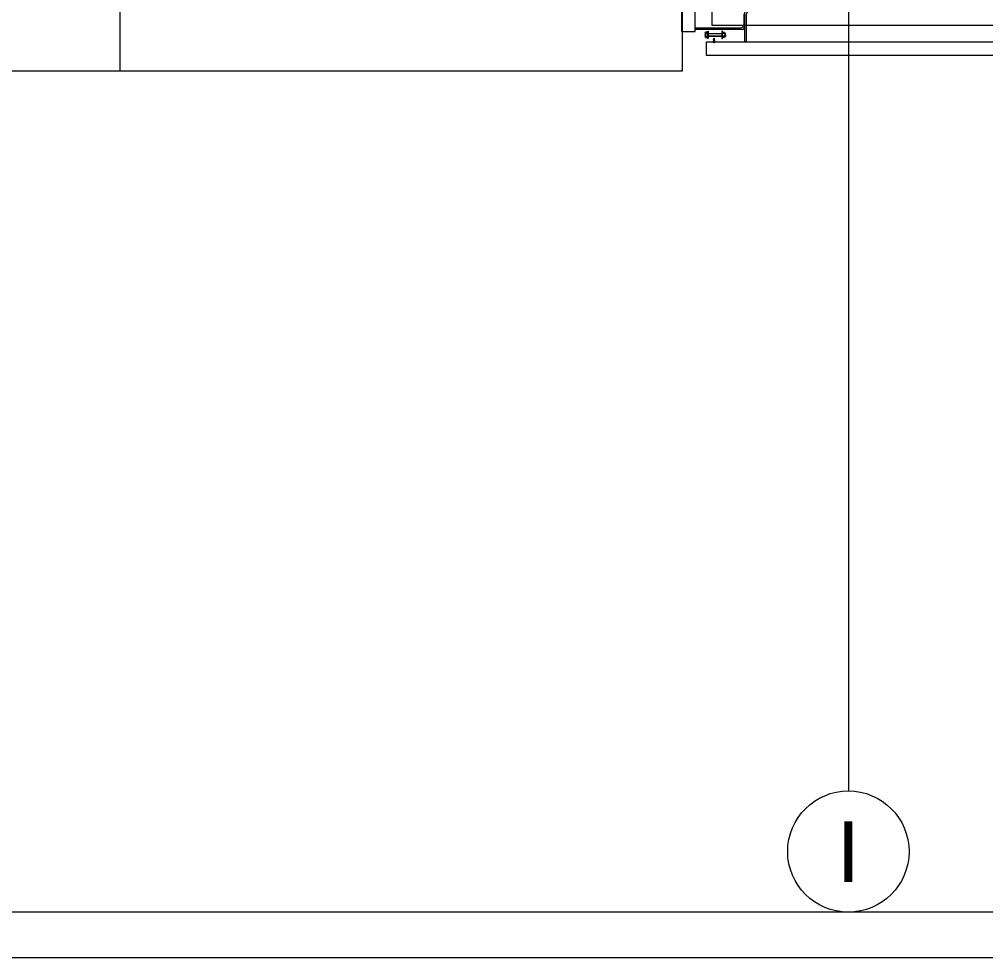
# Model space of a CAD drawing. Extents: x -1439 to 34962, y -872 to 8330.
# Drawn here: x 16567.6 to 16886.1, y 0 to 309.5 of the extents above; entities that cross this region are included whole.
import ezdxf
from ezdxf.enums import TextEntityAlignment as Align

# ---------------------------------------------------------------- set-up
doc = ezdxf.new("R2010")
doc.units = 0
doc.layers.get('0').update_dxf_attribs({"color": 9, "lineweight": 9})
for name, color, linetype, lineweight in [('06B', 9, 'Continuous', 9), ('06D', 9, 'Continuous', 9), ('10', 9, 'Continuous', 9), ('10A', 9, 'Continuous', 9), ('24', 9, 'Continuous', 9), ('40A', 9, 'Continuous', 9)]:
    doc.layers.add(name, color=color, linetype=linetype, lineweight=lineweight)
doc.styles.add('Arial', font='arial.ttf', dxfattribs={"height": 2.5})

# ---------------------------------------------------------------- blocks, each defined once
blk = doc.blocks.new('cxvxv')
for p, q in [((-21988.4, 8560.98, 0), (-21988.4, 8560.32, 0)), ((-21988.4, 8560.32, 0), (-21986.64, 8560.32, 0)), ((-21986.86, 8561.07, 0), (-21988.18, 8561.07, 0)), ((-21988.02, 8561.25, 0), (-21987.03, 8561.3, 0)), ((-21988.02, 8561.25, 0), (-21988, 8561.26, 0)), ((-21988, 8561.23, 0), (-21988.02, 8561.25, 0)), ((-21988.02, 8561.13, 0), (-21987.03, 8561.19, 0)), ((-21988.02, 8561.13, 0), (-21988, 8561.14, 0)), ((-21988, 8561.11, 0), (-21988.02, 8561.13, 0)), ((-21988.02, 8560.32, 0), (-21987.02, 8560.32, 0)), ((-21988.02, 8560.28, 0), (-21988.02, 8560.32, 0)), ((-21988.02, 8560.11, 0), (-21988.02, 8555.61, 0)), ((-21988, 8561.3, 0), (-21987.94, 8561.35, 0)), ((-21988, 8561.26, 0), (-21988, 8561.3, 0)), ((-21988, 8561.14, 0), (-21988, 8561.23, 0)), ((-21988, 8561.07, 0), (-21988, 8561.11, 0)), ((-21987.96, 8560.98, 0), (-21987.96, 8560.32, 0)), ((-21987.54, 8561.35, 0), (-21987.94, 8561.35, 0)), ((-21987.7, 8561.05, 0), (-21987.7, 8561.08, 0)), ((-21987.7, 8561.07, 0), (-21987.7, 8561.07, 0)), ((-21987.54, 8561.35, 0), (-21987.1, 8561.35, 0)), ((-21987.03, 8561.3, 0), (-21987.1, 8561.35, 0)), ((-21987.08, 8560.64, 0), (-21987.08, 8560.98, 0)), ((-21987.08, 8560.64, 0), (-21987.08, 8560.32, 0)), ((-21987.06, 8560.32, 0), (-21987.06, 8560.28, 0)), ((-21987.06, 8555.61, 0), (-21987.06, 8560.11, 0)), ((-21987.05, 8561.32, 0), (-21987.03, 8561.3, 0)), ((-21987.03, 8561.3, 0), (-21987.05, 8561.28, 0)), ((-21987.03, 8561.3, 0), (-21987.05, 8561.29, 0)), ((-21987.05, 8561.28, 0), (-21987.05, 8561.2, 0)), ((-21987.05, 8561.2, 0), (-21987.03, 8561.19, 0)), ((-21987.03, 8561.19, 0), (-21987.05, 8561.17, 0)), ((-21987.05, 8561.17, 0), (-21987.05, 8561.08, 0)), ((-21987.05, 8561.08, 0), (-21987.03, 8561.07, 0)), ((-21987.02, 8560.32, 0), (-21987.02, 8560.28, 0)), ((-21987.02, 8555.61, 0), (-21987.02, 8560.11, 0)), ((-21986.64, 8560.32, 0), (-21986.64, 8560.98, 0)), ((-21988.4, 8555.4, 0), (-21986.64, 8555.4, 0)), ((-21988.4, 8554.74, 0), (-21988.4, 8555.4, 0)), ((-21986.86, 8554.65, 0), (-21988.17, 8554.65, 0)), ((-21988.02, 8555.44, 0), (-21988.02, 8555.4, 0)), ((-21988.02, 8555.4, 0), (-21987.02, 8555.4, 0)), ((-21987.96, 8554.74, 0), (-21987.96, 8555.4, 0)), ((-21987.08, 8555.08, 0), (-21987.08, 8555.4, 0)), ((-21987.08, 8555.08, 0), (-21987.08, 8554.74, 0)), ((-21987.06, 8555.4, 0), (-21987.06, 8555.44, 0)), ((-21987.02, 8555.4, 0), (-21987.02, 8555.44, 0)), ((-21986.64, 8555.4, 0), (-21986.64, 8554.74, 0))]:
    blk.add_line(p, q)
at = {"elevation": 0}
for points in [[(-21986.3, 8560.11), (-21988.7, 8560.11), (-21988.7, 8560.28), (-21986.3, 8560.28)], [(-21986.3, 8555.61), (-21988.7, 8555.61), (-21988.7, 8555.44), (-21986.3, 8555.44)]]:
    blk.add_lwpolyline(points, close=True, dxfattribs=at)
for points in [[(-21987.98, 8560.28), (-21987.98, 8560.32)], [(-21987.98, 8560.11), (-21987.98, 8555.61)], [(-21987.98, 8555.44), (-21987.98, 8555.4)]]:
    blk.add_lwpolyline(points, dxfattribs=at)
for centre, radius, start, end in [((-21988.18, 8560.75, 0), 0.315, 45.8497, 134.1503), ((-21987.52, 8559.95, 0), 1.12, 66.8701, 113.1299), ((-21987.52, 8559.95, 0), 1.12, 66.8701, 113.1299), ((-21986.86, 8560.76, 0), 0.313, 45.449, 134.551), ((-21988.18, 8554.97, 0), 0.315, 225.8497, 314.1503), ((-21987.52, 8555.77, 0), 1.12, 246.8701, 293.1299), ((-21987.52, 8555.77, 0), 1.12, 246.8701, 293.1299), ((-21986.86, 8554.96, 0), 0.313, 225.449, 314.551)]:
    blk.add_arc(centre, radius, start, end)
blk = doc.blocks.new('VIDA')
for p, q in [((-18072, 6523.9), (-18071.9, 6524)), ((-18071.9, 6523.8), (-18072, 6523.9)), ((-18071.9, 6524), (-18070.1, 6524.7)), ((-18069.6, 6522.9), (-18071.9, 6523.8)), ((-18069.7, 6524.9), (-18070.6, 6523.2)), ((-18070.6, 6523.2), (-18070.1, 6524.7)), ((-18070.1, 6524.7), (-18069.9, 6525.1)), ((-18069.9, 6525.1), (-18070.1, 6524.1)), ((-18070.1, 6524.1), (-18070, 6524.3)), ((-18070, 6524.3), (-18069.8, 6525.1)), ((-18069.9, 6525.1), (-18069.8, 6525.1)), ((-18069.8, 6525.1), (-18069.7, 6524.9)), ((-18069.7, 6524.9), (-18069.3, 6525)), ((-18069.6, 6522.8), (-18069.1, 6525)), ((-18069.6, 6522.8), (-18069.6, 6522.9)), ((-18069.4, 6522.4), (-18069.6, 6522.8)), ((-18068.9, 6525.3), (-18069.4, 6522.4)), ((-18069.3, 6522.4), (-18069.4, 6522.4)), ((-18069.3, 6522.4), (-18068.9, 6525.3)), ((-18069.3, 6525), (-18069.1, 6525)), ((-18069.1, 6522.8), (-18069.3, 6522.4)), ((-18069.1, 6525), (-18068.9, 6525.3)), ((-18068.7, 6522.8), (-18069.1, 6522.8)), ((-18068.9, 6525.3), (-18068.9, 6525.3)), ((-18068.9, 6525.3), (-18068.7, 6525)), ((-18068.7, 6522.8), (-18068.2, 6525)), ((-18068.7, 6525), (-18068.2, 6525)), ((-18068.5, 6522.4), (-18068.7, 6522.8)), ((-18068, 6525.3), (-18068.5, 6522.4)), ((-18068.4, 6522.4), (-18068.5, 6522.4)), ((-18068.4, 6522.4), (-18067.9, 6525.3)), ((-18068.2, 6522.8), (-18068.4, 6522.4)), ((-18068.2, 6522.8), (-18068.4, 6522.4)), ((-18068.2, 6525), (-18068, 6525.3)), ((-18067.7, 6525), (-18068.2, 6522.8)), ((-18067.7, 6522.8), (-18068.2, 6522.8)), ((-18067.9, 6525.3), (-18068, 6525.3)), ((-18067.9, 6525.3), (-18067.7, 6525)), ((-18067.7, 6522.8), (-18067.2, 6525)), ((-18067.7, 6525), (-18067.2, 6525)), ((-18067.5, 6522.4), (-18067.7, 6522.8)), ((-18067, 6525.3), (-18067.5, 6522.4)), ((-18067.4, 6522.4), (-18067.5, 6522.4)), ((-18067.4, 6522.4), (-18066.9, 6525.3)), ((-18067.2, 6522.8), (-18067.4, 6522.4)), ((-18067.2, 6522.8), (-18067.4, 6522.4)), ((-18067.2, 6525), (-18067, 6525.3)), ((-18066.7, 6525), (-18067.2, 6522.8)), ((-18066.7, 6522.8), (-18067.2, 6522.8)), ((-18066.9, 6525.3), (-18067, 6525.3)), ((-18066.9, 6525.3), (-18066.7, 6525)), ((-18066.3, 6525), (-18066.7, 6525)), ((-18066.7, 6522.8), (-18066.3, 6525)), ((-18066.5, 6522.4), (-18066.7, 6522.8)), ((-18066.1, 6525.3), (-18066.5, 6522.4)), ((-18066.5, 6522.4), (-18066, 6525.3)), ((-18066.3, 6522.8), (-18066.5, 6522.4)), ((-18066.3, 6522.8), (-18066.5, 6522.4)), ((-18066.5, 6522.4), (-18066.5, 6522.4)), ((-18066.3, 6525), (-18066.1, 6525.3)), ((-18065.8, 6525), (-18066.3, 6522.8)), ((-18066.3, 6522.8), (-18065.8, 6522.8)), ((-18066, 6525.3), (-18066.1, 6525.3)), ((-18066, 6525.3), (-18065.8, 6525)), ((-18065.8, 6522.8), (-18065.3, 6525)), ((-18065.8, 6525), (-18065.3, 6525)), ((-18065.6, 6522.4), (-18065.8, 6522.8)), ((-18065.1, 6525.3), (-18065.6, 6522.4)), ((-18065.5, 6522.4), (-18065.6, 6522.4)), ((-18065.5, 6522.4), (-18065, 6525.3)), ((-18065.3, 6522.8), (-18065.5, 6522.4)), ((-18065.3, 6522.8), (-18065.5, 6522.4)), ((-18065.3, 6525), (-18065.1, 6525.3)), ((-18064.8, 6525), (-18065.3, 6522.8)), ((-18064.8, 6522.8), (-18065.3, 6522.8)), ((-18065.1, 6525.3), (-18065, 6525.3)), ((-18065, 6525.3), (-18064.8, 6525)), ((-18064.8, 6525), (-18064.3, 6525)), ((-18064.8, 6522.8), (-18064.3, 6525)), ((-18064.6, 6522.4), (-18064.8, 6522.8)), ((-18064.1, 6525.3), (-18064.6, 6522.4)), ((-18064.5, 6522.4), (-18064.6, 6522.4)), ((-18064.5, 6522.4), (-18064, 6525.3)), ((-18064.3, 6522.8), (-18064.5, 6522.4)), ((-18064.3, 6522.8), (-18064.5, 6522.4)), ((-18064.3, 6525), (-18064.1, 6525.3)), ((-18063.8, 6525), (-18064.3, 6522.8)), ((-18063.8, 6522.8), (-18064.3, 6522.8)), ((-18064, 6525.3), (-18064.1, 6525.3)), ((-18064, 6525.3), (-18063.8, 6525)), ((-18063.8, 6522.8), (-18062, 6525)), ((-18062, 6525), (-18063.8, 6525)), ((-18063.6, 6522.4), (-18063.8, 6522.8)), ((-18063.6, 6522.4), (-18061.7, 6525.3)), ((-18061.8, 6525.3), (-18063.6, 6522.4)), ((-18062, 6522.8), (-18063.6, 6522.4)), ((-18062, 6522.8), (-18063.6, 6522.4)), ((-18063.6, 6522.4), (-18063.6, 6522.4)), ((-18061.5, 6525), (-18063.4, 6522.8)), ((-18063.4, 6522.8), (-18061.5, 6522.8)), ((-18061.7, 6525.3), (-18063.2, 6525.3)), ((-18062.7, 6522.4), (-18061.5, 6522.8)), ((-18062.6, 6522.4), (-18062.1, 6525.3)), ((-18062.4, 6522.8), (-18062.6, 6522.4)), ((-18062.4, 6522.8), (-18062.6, 6522.4)), ((-18062.6, 6522.4), (-18061.3, 6522.4)), ((-18062.4, 6525), (-18062.2, 6525.3)), ((-18061.5, 6525), (-18062.4, 6525)), ((-18061.5, 6522.8), (-18062.4, 6525)), ((-18061.9, 6525), (-18062.4, 6522.8)), ((-18061.9, 6522.8), (-18062.4, 6522.8)), ((-18062.2, 6525.3), (-18062.1, 6525.3)), ((-18062.2, 6525.3), (-18061.3, 6522.4)), ((-18062.1, 6525.3), (-18061.9, 6525)), ((-18062, 6525), (-18061.8, 6525.3)), ((-18061.9, 6525), (-18061.4, 6525)), ((-18061.9, 6522.8), (-18061.4, 6525)), ((-18061.7, 6522.4), (-18061.9, 6522.8)), ((-18061.2, 6525.3), (-18061.7, 6522.4)), ((-18061.7, 6525.3), (-18061.5, 6525)), ((-18061.6, 6522.4), (-18061.7, 6522.4)), ((-18061.6, 6522.4), (-18061.2, 6525.3)), ((-18061.4, 6522.8), (-18061.6, 6522.4)), ((-18061.4, 6522.8), (-18061.6, 6522.4)), ((-18061.4, 6525), (-18061.2, 6525.3)), ((-18061, 6525), (-18061.4, 6522.8)), ((-18060.9, 6522.8), (-18061.4, 6522.8)), ((-18061.2, 6525.3), (-18061, 6525)), ((-18061.2, 6525.3), (-18061.2, 6525.3)), ((-18061, 6525), (-18060.5, 6525)), ((-18060.9, 6522.8), (-18060.5, 6525)), ((-18060.7, 6522.4), (-18060.9, 6522.8)), ((-18060.7, 6522.4), (-18060.2, 6525.3)), ((-18060.3, 6525.3), (-18060.7, 6522.4)), ((-18060.5, 6522.8), (-18060.7, 6522.4)), ((-18060.5, 6522.8), (-18060.7, 6522.4)), ((-18060.7, 6522.4), (-18060.7, 6522.4)), ((-18060.5, 6525), (-18060.3, 6525.3)), ((-18060, 6525), (-18060.5, 6522.8)), ((-18060.5, 6522.8), (-18060, 6522.8)), ((-18060.3, 6525.3), (-18060.2, 6525.3)), ((-18060.2, 6525.3), (-18060, 6525)), ((-18060, 6525), (-18059.5, 6525)), ((-18060, 6522.8), (-18059.5, 6525)), ((-18059.8, 6522.4), (-18060, 6522.8)), ((-18059.3, 6525.3), (-18059.8, 6522.4)), ((-18059.7, 6522.4), (-18059.8, 6522.4)), ((-18059.7, 6522.4), (-18059.2, 6525.3)), ((-18059.5, 6522.8), (-18059.7, 6522.4)), ((-18059.5, 6522.8), (-18059.7, 6522.4)), ((-18059.5, 6525), (-18059.3, 6525.3)), ((-18059.2, 6524), (-18059.5, 6522.8)), ((-18059.5, 6522.8), (-18059.2, 6522.8)), ((-18059.3, 6525.3), (-18059.2, 6525.3)), ((-18058.1, 6526.6), (-18059.2, 6526.6)), ((-18059.2, 6521.2), (-18059.2, 6526.6)), ((-18058.1, 6521.2), (-18059.2, 6521.2))]:
    blk.add_line(p, q)
for points in [[(-18068.7, 6525), (-18069.1, 6522.8)], [(-18057.2, 6524.3), (-18057.5, 6524), (-18057.5, 6523.8), (-18057.2, 6523.5)]]:
    blk.add_lwpolyline(points)
for centre, start, end in [((-18062.4, 6523.6), 7.5095, 35.2427), ((-18062.4, 6524.2), 324.7573, 352.4905)]:
    blk.add_arc(centre, 5.21, start, end)
blk = doc.blocks.new('krt-harpusta1')
for points in [[(16786.22, 292.5), (16786.22, 337.5), (14425.84, 337.5), (14425.84, 1327.5), (16786.19, 1327.5), (16786.19, 1372.5), (14380.84, 1372.5), (14380.84, 292.5), (16786.22, 292.5)], [(16600.84, 292.5), (16600.84, 337.5)]]:
    blk.add_lwpolyline(points)
at = {"layer": '10', "xscale": -0.1000000000058208, "yscale": 0.1000000000058208, "zscale": 0.1000000000021828, "rotation": 89.9725710339926}
blk.add_blockref('VIDA', (17448.09, -1504.24), dxfattribs=at)
blk = doc.blocks.new('0_aks')
at = {"linetype": 'Continuous'}
blk.add_circle((0, 0), 2, dxfattribs=at)
at = {"style": 'Arial'}
blk.add_attdef('AKS', text='', height=2, dxfattribs=at).set_placement((0, 0), align=Align.MIDDLE_CENTER)
blk = doc.blocks.new('p-aks_vw')
at = {"layer": '24', "ltscale": 2}
blk.add_lwpolyline([(2440, 40), (2440, -257.5)], dxfattribs=at)
at = {"layer": '24', "xscale": 10, "yscale": 10, "zscale": 10}
blk.add_blockref('0_aks', (2440, -277.5), dxfattribs=at).add_auto_attribs({'AKS': 'I'})

msp = doc.modelspace()

# ---------------------------------------------------------------- linework, layer by layer
at = {"layer": '06D'}
msp.add_lwpolyline([(16795.84, 777.5), (16795.84, 307.5), (17755.84, 307.5)], dxfattribs=at)
at = {"layer": '10'}
for points in [[(16806.74, 302), (16806.74, 311.6, -0.460237), (16807.64, 312.5), (16811.74, 312.5), (16811.74, 312.1), (16808.14, 312.1, 0.414214), (16807.14, 311.1), (16807.14, 302)], [(16790.54, 306.2), (16805.84, 306.2, 0.460237), (16806.74, 307.1), (16806.74, 311.2), (16806.34, 311.2), (16806.34, 307.6, -0.414214), (16805.34, 306.6), (16790.54, 306.6)]]:
    msp.add_lwpolyline(points, format="xyb", close=True, dxfattribs=at)
at = {"layer": '10A'}
for points in [[(16785.84, 772.8), (16785.85, 305.5), (16790.35, 305.5), (16790.34, 772.8), (16785.84, 772.8)], [(17751.14, 297.5), (16794.09, 297.5), (16794.09, 302), (17751.14, 302), (17751.14, 297.5)]]:
    msp.add_lwpolyline(points, dxfattribs=at)
at = {"layer": '40A'}
for points in [[(20985, 0), (13990, 0), (13990, 4205), (20985, 4205)], [(14070, 4190), (20445.06, 4190), (20445.06, 15), (14070, 15)]]:
    msp.add_lwpolyline(points, close=True, dxfattribs=at)

# ---------------------------------------------------------------- block references
at = {"layer": '06B'}
msp.add_blockref('krt-harpusta1', (0, 0), dxfattribs=at)
at = {"layer": '10', "xscale": -1, "rotation": 269.9725710339925}
msp.add_blockref('cxvxv', (8249.56, 22295.95, 0), dxfattribs=at)
at = {"layer": '24'}
msp.add_blockref('p-aks_vw', (14400.84, 312.5), dxfattribs=at)

doc.saveas('drawing.dxf')
